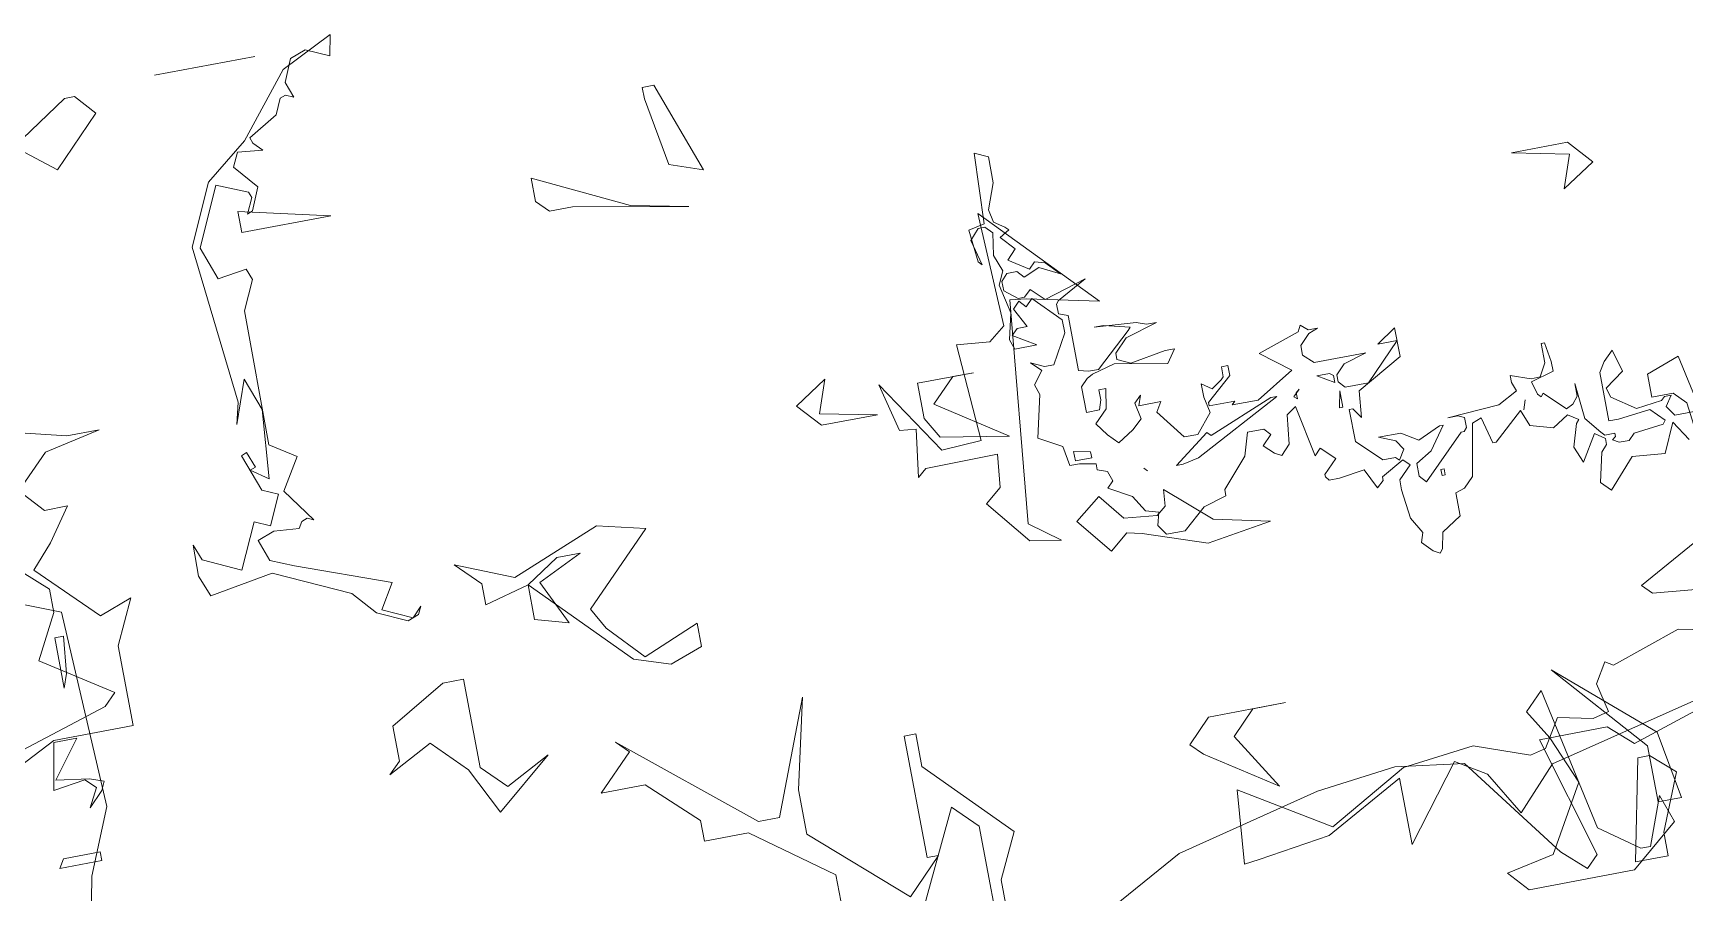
# Model space of a CAD drawing. Header units: millimetres. Extents: x 1418 to 1811, y 1796 to 1956.
# Drawn here: x 1480.225 to 1481.044, y 1832.258 to 1832.684 of the extents above; entities that cross this region are included whole.
import ezdxf

# ---------------------------------------------------------------- set-up
doc = ezdxf.new("R2010")
doc.units = ezdxf.units.MM
doc.layers.add('ARBRE', color=251, linetype='Continuous', lineweight=13)
doc.layers.add('VEGETAIS', color=3, linetype='Continuous')

# ---------------------------------------------------------------- blocks, each defined once
blk = doc.blocks.new('WMF26', base_point=(0, 0.0008))
at = {"color": 85}
for points in [[(12.6346, -5.7369), (13.1582, -5.9476), (13.2233, -7.4181), (13.0199, -7.9055), (12.9837, -8.0792), (12.6708, -8.5666), (12.6708, -8.8803), (12.4963, -8.9527), (12.5251, -8.989), (12.5251, -9.0178), (12.111, -8.8144)], [(9.5274, -11.9578), (8.756, -12.3728), (8.3048, -12.4823), (8.0578, -12.5119), (7.8462, -12.4823), (7.6066, -12.162), (7.5342, -12.097), (7.4979, -12.1332), (7.6066, -12.5119), (7.395, -12.5119), (7.3226, -12.4461), (6.6606, -12.6568)]]:
    blk.add_lwpolyline(points, dxfattribs=at)
at = {"color": 106}
for points in [[(8.3855, -3.5641), (8.3855, -3.9783), (8.4579, -4.0515), (8.5962, -3.7675)], [(8.8441, -3.8045), (8.8441, -3.9132), (9.0836, -4.0886), (9.2211, -4.0886), (9.2211, -4.1536), (9.3677, -4.2919), (9.5052, -4.2919), (9.3965, -4.4006), (9.4327, -4.4377), (9.0474, -4.1174), (8.9816, -4.1174), (8.8441, -4.4665), (8.9091, -4.1899), (8.9091, -4.0515), (8.6325, -3.8045), (8.5238, -3.9132), (8.56, -3.9132), (8.56, -4.2919), (8.5238, -4.2919), (8.5238, -4.1899), (8.2826, -3.942), (8.3492, -3.8045), (8.3492, -3.5641)], [(6.2531, -4.3282), (6.0489, -4.4377), (5.9765, -4.5398), (6.0127, -4.8526), (6.0489, -4.8889), (6.1156, -4.8889), (6.1156, -4.9613), (6.0127, -4.9975), (5.904, -4.4739), (5.8019, -4.3644), (5.7295, -4.3644), (5.7006, -4.5027), (5.6644, -4.5398), (5.6274, -4.4377), (5.8744, -4.2623), (6.2243, -4.2985), (6.2531, -4.3282), (6.2531, -4.3282)], [(9.9926, -4.5398), (10.1317, -4.4665), (10.0947, -4.5027), (10.0947, -4.6122), (9.9201, -4.7135), (9.8551, -4.7135), (9.8551, -4.4377), (9.7826, -4.3644), (9.6435, -4.4377), (9.8189, -4.2919), (9.8913, -4.4377), (9.9926, -4.5398), (9.9926, -4.5398)], [(9.6073, -4.9613), (9.7464, -4.9251), (9.7464, -4.9901), (9.8189, -5.0634), (9.6435, -4.9901), (9.3677, -5.0996), (9.2211, -5.0634), (9.4327, -4.8526), (9.3965, -4.7859), (9.2952, -4.6773), (9.1199, -4.7497), (9.1199, -4.6773), (9.2211, -4.641), (9.3315, -4.6773), (9.6073, -4.9613), (9.6073, -4.9613)], [(7.7285, -4.7678), (7.7738, -4.7777), (7.8306, -4.7316), (7.9178, -4.8403), (7.838, -4.9037), (7.7746, -4.8238), (7.6725, -4.8131), (7.6437, -4.837), (7.6387, -4.888), (7.5062, -4.7703), (7.3341, -4.7316), (7.5342, -4.7011), (7.7285, -4.7678), (7.7285, -4.7678)], [(8.1805, -4.9448), (8.1302, -4.986), (8.1195, -5.0881), (8.3427, -5.0856), (8.3707, -5.0626), (8.3501, -5.2099), (8.4011, -5.2157), (8.4373, -5.3647), (8.285, -5.1317), (8.1607, -5.1391), (8.1805, -5.4413), (8.0784, -5.4306), (8.0273, -5.4718), (8.0422, -5.825), (7.7252, -5.4915), (7.9434, -5.5401), (7.9944, -5.5459), (8.066, -4.8609), (7.9746, -4.7933), (8.071, -4.809), (8.1805, -4.9448), (8.1805, -4.9448)], [(9.6073, -4.9613), (9.5052, -5.0272), (9.4327, -5.0272), (9.5711, -4.9613), (9.5052, -4.823), (9.6073, -4.8526), (9.6073, -4.9613), (9.6073, -4.9613)], [(10.2099, -6.4589), (10.3417, -6.3544), (10.4281, -6.1683), (10.3779, -5.6751), (10.3935, -5.6093), (10.3466, -5.7418), (10.3096, -5.6397), (10.3269, -5.4273), (10.3795, -5.4635), (10.3623, -5.4701), (10.3804, -5.5187), (10.3977, -5.5121), (10.3557, -5.3968), (10.3079, -5.3754), (10.3499, -5.2849), (10.3968, -5.3063), (10.4611, -5.1671), (10.5755, -5.2206), (10.5944, -5.27), (10.5953, -5.1737), (10.5697, -5.1079), (10.3721, -5.1408), (10.1433, -5.0346), (10.0799, -4.9621), (9.9893, -4.9201), (9.9547, -4.9333), (9.9432, -4.9572), (9.972, -4.9267), (10.0626, -4.9687), (10.0156, -5.0453), (10.3005, -5.1507), (10.3713, -5.1803), (10.3952, -5.247), (10.3433, -5.2668), (10.2651, -5.2602), (10.2528, -5.2799), (10.2355, -5.2865), (10.2165, -5.2783), (10.2898, -5.3812), (10.2305, -5.4783), (10.3087, -5.5294), (10.3071, -5.9468), (10.2651, -6.0374), (10.2783, -6.072), (10.368, -6.0588), (10.4051, -6.1609), (10.3219, -6.342), (10.2272, -6.3017), (10.2206, -6.2844), (10.2429, -6.2366), (10.2256, -6.2432), (10.1959, -6.3132), (10.2585, -6.3856), (10.2379, -6.4285), (10.1605, -6.421), (10.1861, -6.4474), (10.1927, -6.4647), (10.1004, -6.519), (10.0782, -6.5668), (10.0609, -6.5734), (10.037, -6.5627), (10.0543, -6.6112), (10.0247, -6.6812), (9.9761, -6.6993), (9.9045, -6.6664), (9.8921, -6.7306), (10.0535, -6.6516), (10.2099, -6.4589), (10.2099, -6.4589)], [(8.3196, -5.2371), (8.3196, -5.3474), (8.1451, -5.3474), (8.2101, -5.3474), (8.2826, -5.275), (8.0726, -5.1358), (8.2826, -5.1721), (8.3196, -5.2371), (8.3196, -5.2371)], [(8.6975, -5.3474), (8.5962, -5.4125), (8.6325, -5.3112), (8.4579, -5.275), (8.6325, -5.275), (8.6975, -5.3474), (8.6975, -5.3474)], [(9.3315, -6.0744), (9.3677, -6.1115), (9.3677, -6.1839), (9.0836, -6.0456), (8.9091, -6.0094), (9.259, -6.0744), (9.3315, -6.0744), (9.3315, -6.0744)], [(8.9816, -6.3585), (8.9816, -6.3947), (8.9453, -6.3947), (8.8441, -6.1115), (8.9453, -6.1477), (8.9816, -6.3585), (8.9816, -6.3585)], [(13.1418, -6.1238), (13.1121, -6.3996), (13.0759, -6.5017), (13.0759, -6.1238), (13.1418, -6.1238), (13.1418, -6.1238)], [(10.27, -6.2498), (9.9926, -6.1839), (10.27, -6.1839), (10.27, -6.2498), (10.27, -6.2498)], [(10.7286, -6.6886), (10.6973, -6.6886), (10.6422, -6.6269), (10.7904, -6.4779), (10.9073, -6.5717), (10.7286, -6.6886), (10.7286, -6.6886)], [(10.1317, -6.7076), (10.4438, -6.7076), (10.1317, -6.7076), (10.1317, -6.7076)], [(12.8898, -7.1587), (13.136, -7.195), (13.2381, -7.232), (13.2093, -7.2971), (13.0998, -7.4066), (13.1731, -7.2682), (13.0998, -7.195), (12.8602, -7.232), (12.9261, -6.8821), (13.0998, -6.8821), (12.8898, -7.1587), (12.8898, -7.1587)], [(13.1121, -7.805), (12.7985, -7.805), (12.8363, -7.7392), (13.1121, -7.7392), (13.1121, -7.805), (13.1121, -7.805)], [(7.0995, -12.5457), (7.5803, -12.4321), (7.7029, -12.302), (7.782, -12.437), (7.875, -12.4946), (8.0496, -12.2682), (8.0504, -12.4749), (8.2941, -12.3423), (8.5189, -12.3102), (8.5658, -12.3045), (8.5452, -12.5325), (8.2784, -12.367), (8.0314, -12.5053), (7.81, -12.5309), (7.642, -12.4708), (7.5926, -12.4823), (7.5391, -12.5687), (7.4329, -12.5457), (7.3827, -12.558), (7.4033, -12.6478), (7.3654, -12.7095), (7.3407, -12.6947), (7.1258, -12.7663), (6.9134, -12.7211)], [(7.7779, -12.1274), (7.6297, -12.1579), (7.5119, -12.3621), (7.5737, -12.5111), (7.6297, -12.6033), (7.5737, -12.6593), (7.4815, -12.2139), (7.3629, -12.1274), (7.3325, -12.1274), (7.2765, -12.2756), (7.246, -12.1892), (7.3942, -12.0657), (7.7219, -12.0657), (7.7779, -12.1274), (7.7779, -12.1274)]]:
    blk.add_lwpolyline(points, dxfattribs=at)
at = {"color": 63}
for points in [[(6.2531, -3.7461), (6.3255, -3.5715), (6.3255, -3.4983), (6.4276, -3.4983), (6.3618, -3.8111), (6.3255, -3.8111), (6.2531, -3.7461), (6.2531, -3.7461)], [(6.3255, -3.8408), (6.5734, -4.1248), (6.2893, -3.877), (6.2531, -3.6662), (6.3255, -3.6662), (6.3255, -3.8408), (6.3255, -3.8408)], [(7.4938, -4.1767), (7.5663, -4.1042), (7.4576, -3.9289), (7.6684, -4.068), (7.7046, -4.1042), (7.6321, -4.1767), (7.3917, -4.1767), (7.4938, -4.1767), (7.4938, -4.1767)], [(11.0522, -5.7072), (10.9131, -5.671), (10.8118, -5.671), (10.9863, -5.634), (11.0884, -5.5327), (11.0226, -5.4594), (10.9501, -5.4594), (11.0226, -5.3581), (11.0884, -5.2857), (10.9131, -5.1103), (10.8118, -5.1465), (10.8768, -5.0091), (10.8768, -4.7612), (11.1246, -4.7612), (11.4013, -4.6229)], [(11.4013, -4.6954), (10.9501, -4.8345), (10.9131, -4.8707), (11.1246, -5.0091), (11.0522, -5.1465), (11.0522, -5.219), (11.1246, -5.2857)], [(6.0267, -4.7407), (6.0662, -4.8016), (6.1074, -4.7118), (6.2078, -4.7217), (6.2893, -4.632), (6.3181, -4.6616), (6.2975, -4.7514), (6.2786, -4.7719), (6.2786, -4.7909), (6.3082, -4.8123), (6.3576, -4.7324), (6.3791, -4.7826), (6.3576, -4.8526), (6.3478, -4.8633), (6.3791, -4.8839), (6.4293, -4.8526), (6.4984, -4.8732), (6.519, -4.9234), (6.6096, -4.8419), (6.6203, -4.8419), (6.6409, -4.9234), (6.6705, -4.9127), (6.7001, -4.7514), (6.7314, -4.7217), (6.7602, -4.7118), (6.7602, -4.6402), (6.8212, -4.6007), (6.8319, -4.5505), (6.8418, -4.5398), (6.8607, -4.5505), (6.892, -4.5818), (6.8821, -4.6114), (6.9109, -4.6616), (6.9216, -4.7514), (6.9216, -4.7826), (6.8821, -4.8222), (6.901, -4.8419), (6.9718, -4.8016), (6.9718, -4.7909), (6.9932, -4.7719), (7.0229, -4.8337), (7.1019, -4.8222), (7.134, -4.8222), (7.1439, -4.8337), (7.1439, -4.8419), (7.1019, -4.8839), (7.1439, -4.9234), (7.1629, -4.9028), (7.1941, -5.0634), (7.2238, -5.0428), (7.2345, -4.9531), (7.2633, -4.9234), (7.2839, -4.9341), (7.3135, -4.9629), (7.2839, -4.9926), (7.3028, -5.0132), (7.353, -5.0132), (7.3744, -4.9424), (7.4543, -4.8526), (7.4543, -4.8337), (7.5259, -4.8123), (7.5967, -4.7514), (7.6552, -4.7514), (7.6766, -4.7826), (7.6659, -4.8222), (7.7054, -4.8337), (7.7367, -4.8839), (7.8059, -4.9234), (7.7869, -4.9424), (7.7976, -4.9737), (7.8273, -4.9844), (7.8273, -5.0033), (7.8775, -5.0132), (7.9071, -5.0132), (7.9178, -5.0741), (7.9886, -5.1136), (7.9574, -5.2437), (7.9681, -5.2758), (7.9384, -5.3153), (7.9681, -5.345), (7.9277, -5.326), (7.8989, -5.326), (7.8478, -5.4158), (7.8478, -5.4561), (7.9277, -5.5376), (7.9491, -5.5162), (7.9681, -5.5376), (7.9886, -5.5162), (7.9574, -5.4561), (7.9886, -5.4561), (8.0076, -5.4372), (7.9384, -5.3952), (8.0076, -5.3952), (8.0183, -5.4265), (7.9993, -5.5063), (8.0183, -5.5961), (7.9993, -5.6381), (8.0183, -5.6891), (8.0076, -5.7575), (8.0282, -5.7789), (8.0496, -5.7789), (8.0784, -5.7476), (8.0578, -5.6669), (8.0685, -5.6784), (8.0784, -5.7789), (8.0282, -5.7896), (8.0183, -6.0086), (7.9779, -5.9896), (7.9779, -5.9081), (8.0076, -5.8291), (7.9993, -5.7896), (7.9681, -5.7682), (7.9574, -5.7575), (7.9886, -5.7393), (7.9491, -5.6973), (7.9779, -5.6669), (7.9178, -5.6274), (7.8989, -5.6463), (7.8668, -5.6381), (7.8273, -5.5961), (7.8882, -5.6274), (7.9384, -5.606), (7.9574, -5.6274), (7.9886, -5.6274), (8.0076, -5.606), (8.0076, -5.5771), (7.9681, -5.5459), (7.9491, -5.5459), (7.9277, -5.5664), (7.8882, -5.5269), (7.7556, -5.5664), (7.8478, -5.5162), (7.8561, -5.5063), (7.8561, -5.4767), (7.8273, -5.466), (7.8273, -5.2947), (7.7976, -5.2865), (7.7663, -5.2865), (7.6552, -5.387), (7.647, -5.3952), (7.7268, -5.4158), (7.7556, -5.4158), (7.6264, -5.4059), (7.5967, -5.3952), (7.5655, -5.3952), (7.6659, -5.3656), (7.7054, -5.326), (7.7054, -5.3054), (7.6659, -5.2865), (7.5547, -5.3054), (7.5259, -5.3054), (7.5547, -5.2651), (7.7161, -5.2947), (7.7869, -5.2758), (7.8059, -5.2651), (7.8273, -5.2437), (7.8273, -5.1638), (7.7869, -5.1638), (7.777, -5.1935), (7.777, -5.2248), (7.7556, -5.2248), (7.7663, -5.1638), (7.8059, -5.1243), (7.777, -5.0848), (7.7474, -5.0535), (7.6972, -5.0848), (7.6659, -5.1136), (7.6766, -5.1638), (7.6552, -5.1852), (7.6659, -5.154), (7.5967, -5.154), (7.6157, -5.1243), (7.5465, -5.0346), (7.5045, -5.0346), (7.4543, -5.093), (7.465, -5.1433), (7.465, -5.1852), (7.4354, -5.1638), (7.4033, -5.1852), (7.395, -5.1935), (7.395, -5.2248), (7.3744, -5.2248), (7.3744, -5.1935), (7.4543, -5.1243), (7.4543, -5.1136), (7.3744, -5.1136), (7.3843, -5.1037), (7.3028, -5.1037), (7.1843, -5.1745), (7.274, -5.2437), (7.1439, -5.2865), (7.134, -5.3054), (7.1126, -5.2865), (7.0838, -5.2865), (7.1126, -5.2758), (7.1439, -5.2437), (7.1439, -5.2141), (7.1126, -5.1852), (6.9513, -5.1852), (7.0229, -5.1638), (7.0517, -5.135), (7.0517, -5.1136), (7.0336, -5.093), (6.9611, -5.093), (6.8508, -5.2042), (6.9109, -5.2042), (6.8508, -5.2437), (6.8508, -5.154), (6.9932, -5.0741), (7.0015, -4.9926), (7.0229, -5.0239), (7.0336, -5.0239), (7.0336, -4.9234), (6.9611, -4.8526), (6.9216, -4.8526), (6.9109, -4.8419), (6.892, -4.8732), (6.9109, -4.9028), (6.9611, -4.9234), (6.892, -4.9234), (6.8418, -4.8921), (6.771, -4.9234), (6.7602, -4.9234), (6.8105, -4.8526), (6.8607, -4.8222), (6.8607, -4.7826), (6.8418, -4.7621), (6.71, -4.8921), (6.7001, -4.8921), (6.6911, -4.9028), (6.6911, -4.9341), (6.71, -4.9424), (6.7413, -4.9424), (6.5808, -4.9531), (6.519, -4.9844), (6.5297, -5.0132), (6.5297, -5.0346), (6.4688, -5.0132), (6.44, -5.0132), (6.4186, -5.0535), (6.4186, -5.1136), (6.4079, -5.1136), (6.398, -5.0535), (6.398, -5.0239), (6.4688, -5.0033), (6.4581, -4.9629), (6.4482, -4.9531), (6.44, -4.9629), (6.3791, -4.9028), (6.3576, -4.9127), (6.3395, -4.9341), (6.3395, -4.9737), (6.3288, -4.8633), (6.2893, -4.8123), (6.2786, -4.8016), (6.2473, -4.8016), (6.2473, -4.7909), (6.258, -4.7826), (6.2391, -4.7719), (6.2078, -4.7719), (6.1889, -4.7909), (6.0967, -4.8016), (6.0884, -4.8123), (6.1279, -4.8526), (6.2284, -4.8419), (6.258, -4.8419), (6.258, -4.9926), (6.2391, -5.0239), (6.2078, -5.0535), (6.1889, -4.9844), (6.2473, -4.9424), (6.2391, -4.9127), (6.1675, -4.8633), (6.0884, -4.8732), (6.0769, -4.8839), (6.0563, -4.8839), (6.0769, -4.8526), (6.0563, -4.8222), (5.9954, -4.8222)], [(6.7915, -4.7909), (6.7817, -4.7909), (6.7817, -4.7719), (6.7915, -4.7719), (6.7915, -4.7909), (6.7915, -4.7909)], [(6.4984, -4.9531), (6.5083, -4.9234), (6.4984, -4.9531), (6.4984, -4.9531)], [(7.5152, -4.9629), (7.5655, -4.9531), (7.586, -4.9531), (7.4757, -5.0346), (7.465, -5.0239), (7.2633, -5.1037), (7.2444, -5.1037), (7.5152, -4.9629), (7.5152, -4.9629)], [(7.6865, -4.9629), (7.6766, -4.9531), (7.6865, -4.9629), (7.6865, -4.9629)], [(7.0624, -5.0346), (7.0517, -5.0848), (7.0517, -5.0346), (7.0624, -5.0346), (7.0624, -5.0346)], [(7.8371, -5.0239), (7.8882, -5.0239), (7.8882, -5.0535), (7.8371, -5.0428), (7.8371, -5.0239), (7.8371, -5.0239)], [(7.0624, -5.135), (7.0624, -5.1136), (7.1126, -5.1433), (7.0731, -5.1433), (7.0624, -5.135), (7.0624, -5.135)], [(7.1843, -5.0848), (7.1941, -5.093), (7.1736, -5.1136), (7.1843, -5.1037), (7.1843, -5.0848), (7.1843, -5.0848)], [(6.1601, -5.6315), (6.2613, -5.5664), (6.2251, -5.6677), (6.3996, -5.7048), (6.2251, -5.7048), (6.1601, -5.6315), (6.1601, -5.6315)]]:
    blk.add_lwpolyline(points, dxfattribs=at)
blk = doc.blocks.new('T2_02')
at = {"xscale": 0.3499999999999943, "yscale": 0.3499999999999943, "zscale": 0.3499999999999943}
blk.add_blockref('WMF26', (-2.2399, 1.997), dxfattribs=at)

msp = doc.modelspace()

# ---------------------------------------------------------------- linework, layer by layer
at = {"layer": 'VEGETAIS'}
msp.add_spline([(1490.19734, 1833.74084), (1478.791, 1832.93678), (1481.11558, 1835.45939), (1485.03507, 1834.0388), (1489.15019, 1835.59982), (1490.19734, 1833.74084)], degree=3, dxfattribs=at)

# ---------------------------------------------------------------- block references
at = {"layer": 'ARBRE'}
for p, xscale, yscale, zscale, rotation in [((1480.95796, 1832.62507), 0.4621142716754233, 0.4621142716754233, 0.4621142716754233, 190.6551472559353), ((1479.78992, 1832.3294), 0.1918409178794672, 0.1918409178794672, 0.1918409178794672, 10.65514725593884), ((1481.36721, 1831.28822), 0.4621142716754233, 0.4621142716754233, 0.4621142716754233, 190.6551472559353)]:
    msp.add_blockref('T2_02', p, dxfattribs=dict(at, xscale=xscale, yscale=yscale, zscale=zscale, rotation=rotation))

doc.saveas('drawing.dxf')
